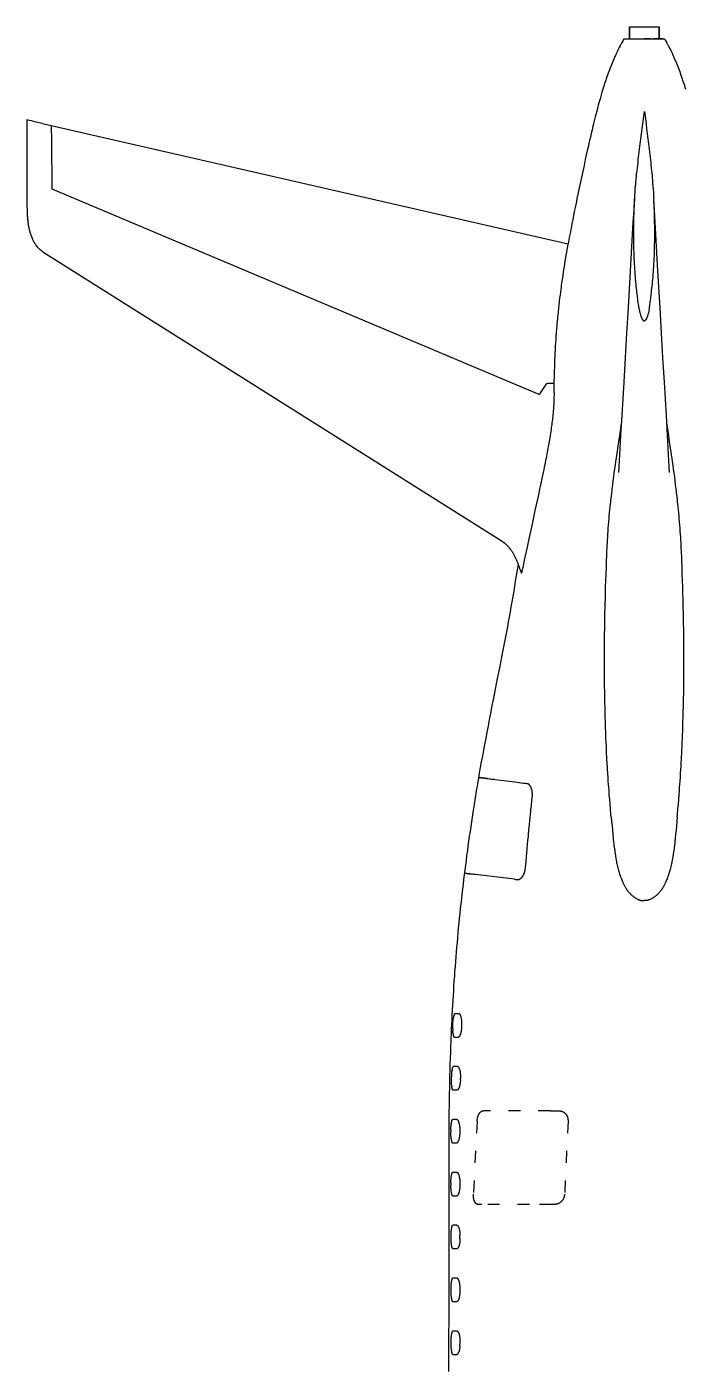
# Model space of a CAD drawing. Extents: x -17108 to 71323, y -8319 to 54197.
# Drawn here: x 47356 to 53995, y 22770 to 36310 of the extents above; entities that cross this region are included whole.
import ezdxf

# ---------------------------------------------------------------- set-up
doc = ezdxf.new("R2010")
doc.units = 0
doc.linetypes.add('ACAD_ISO03W100', pattern=[30, 12, -18])
doc.layers.get('0').update_dxf_attribs({"linetype": 'CONTINUOUS'})
doc.layers.add('cargoDoors', color=7, linetype='ACAD_ISO03W100')

msp = doc.modelspace()

# ---------------------------------------------------------------- linework, layer by layer
at = {"color": 7}
for p, q in [((53432, 36310), (53432, 36188)), ((53432, 36310), (53732, 36310)), ((53432, 36188), (53432, 36310)), ((53732, 36310), (53732, 36188)), ((53732, 36188), (53732, 36310)), ((53398, 36188), (53582, 36188)), ((53643, 36188), (53582, 36188)), ((53766, 36188), (53677, 36188)), ((47515, 35336), (52151, 34272)), ((47606, 35155), (47604, 35315)), ((52164, 32752), (47612, 34674)), ((52151, 34272), (52815, 34120)), ((47518, 34042), (52149, 31121)), ((52524, 32600), (52164, 32752)), ((52591, 32703), (52528, 32612)), ((52668, 32712), (52609, 32712)), ((52274, 27712), (51766, 27774)), ((51828, 27766), (51889, 27759))]:
    msp.add_line(p, q, dxfattribs=at)
at = {"color": 7, "ltscale": 0.03633}
msp.add_line((53378, 36188), (53379, 36188), dxfattribs=at)
msp.add_line((53378, 36188), (53379, 36188), dxfattribs=at)
at = {"color": 7, "ltscale": 0.096875}
msp.add_line((53389, 36188), (53393, 36188), dxfattribs=at)
at = {"color": 7, "ltscale": 0.096191}
msp.add_line((53774, 36188), (53771, 36188), dxfattribs=at)
at = {"color": 7, "ltscale": 0.003869}
msp.add_line((52881, 34185), (52881, 34185), dxfattribs=at)
at = {"color": 7, "ltscale": 0.003966}
msp.add_line((52881, 34185), (52881, 34185), dxfattribs=at)
at = {"color": 7, "ltscale": 9.76563e-05}
msp.add_line((52528, 32612), (52528, 32612), dxfattribs=at)
at = {"color": 7, "ltscale": 0.381121}
msp.add_line((52412, 28161), (52410, 28146), dxfattribs=at)
at = {"color": 7, "ltscale": 0.390726}
msp.add_line((51638, 25703), (51639, 25719), dxfattribs=at)
at = {"color": 7, "ltscale": 0.099147}
msp.add_line((51638, 25699), (51638, 25703), dxfattribs=at)
at = {"color": 7, "ltscale": 0.350106}
msp.add_line((51722, 25184), (51722, 25170), dxfattribs=at)
at = {"color": 7, "ltscale": 0.350104}
msp.add_line((51722, 25170), (51721, 25156), dxfattribs=at)
at = {"color": 7, "ltscale": 0.350002}
msp.add_line((51723, 24651), (51722, 24637), dxfattribs=at)
at = {"color": 7, "ltscale": 0.349905}
msp.add_line((51722, 24637), (51722, 24623), dxfattribs=at)
at = {"color": 7, "ltscale": 0.174805}
msp.add_line((51634, 23577), (51634, 23584), dxfattribs=at)
at = {"color": 7, "ltscale": 0.349513}
msp.add_line((51724, 23037), (51724, 23023), dxfattribs=at)
at = {"color": 7}
for points in [[(53378, 36188), (53371, 36177), (53365, 36167), (53359, 36156), (53353, 36145), (53349, 36138), (53345, 36131), (53341, 36124), (53338, 36117), (53330, 36102), (53322, 36087), (53315, 36073), (53308, 36058), (53301, 36043), (53296, 36032), (53291, 36021), (53286, 36010), (53282, 36002), (53278, 35994), (53271, 35977), (53264, 35961), (53257, 35944), (53251, 35927), (53244, 35910), (53237, 35893), (53231, 35876), (53224, 35858), (53218, 35841), (53212, 35823), (53205, 35806), (53202, 35795), (53198, 35784), (53194, 35773), (53191, 35762), (53183, 35740), (53177, 35720), (53171, 35701), (53165, 35682), (53159, 35662), (53155, 35650), (53152, 35637), (53148, 35623), (53144, 35610), (53136, 35584), (53131, 35563), (53125, 35542), (53119, 35521), (53115, 35506), (53111, 35490), (53103, 35458), (53095, 35427), (53088, 35401), (53081, 35375), (53075, 35348), (53070, 35329), (53065, 35309), (53056, 35270), (53048, 35234), (53039, 35198), (53031, 35162), (53025, 35135), (53019, 35108), (53008, 35063), (52998, 35018), (52988, 34973), (52975, 34912), (52962, 34852), (52949, 34791), (52936, 34730), (52923, 34670), (52910, 34609), (52904, 34578), (52898, 34548), (52892, 34517), (52885, 34487), (52877, 34446), (52869, 34405), (52861, 34365), (52853, 34324), (52845, 34283), (52838, 34242), (52830, 34202), (52823, 34161), (52815, 34120)], [(53378, 36188), (53412, 36188), (53446, 36188), (53480, 36188), (53548, 36188), (53650, 36188), (53701, 36188), (53735, 36188), (53769, 36188), (53786, 36188)], [(53389, 36188), (53392, 36188), (53396, 36188), (53559, 36188), (53582, 36188)], [(53582, 36188), (53732, 36188), (53771, 36188), (53774, 36188)], [(53786, 36188), (53792, 36177), (53799, 36167), (53805, 36156), (53811, 36145), (53815, 36138), (53818, 36131), (53822, 36124), (53826, 36117), (53834, 36102), (53841, 36087), (53849, 36073), (53856, 36058), (53863, 36043), (53868, 36032), (53873, 36021), (53878, 36010), (53882, 36002), (53885, 35994), (53892, 35977), (53900, 35961), (53906, 35944), (53913, 35927), (53920, 35910), (53926, 35893), (53933, 35876), (53940, 35858), (53946, 35841), (53952, 35823), (53958, 35806), (53962, 35795), (53966, 35784), (53969, 35773), (53973, 35762), (53980, 35740), (53987, 35720), (53993, 35701), (53999, 35682)], [(47515, 35336), (47451, 35350), (47402, 35362), (47381, 35366), (47367, 35370), (47360, 35371), (47357, 35372), (47356, 35372), (47356, 35372), (47356, 35372), (47356, 35372)], [(47356, 35372), (47356, 35315), (47356, 35257), (47356, 35201), (47356, 35144), (47356, 35060), (47357, 35003), (47357, 34947), (47357, 34891), (47357, 34807), (47357, 34694)], [(53580, 35457), (53574, 35408), (53564, 35333), (53557, 35283), (53551, 35232), (53544, 35181), (53541, 35155), (53538, 35129), (53534, 35102), (53531, 35076), (53528, 35050), (53525, 35023), (53522, 34997), (53519, 34970), (53516, 34943), (53513, 34916), (53511, 34889), (53508, 34862), (53505, 34834)], [(53584, 35457), (53590, 35408), (53600, 35333), (53606, 35283), (53613, 35232), (53620, 35181), (53623, 35155), (53626, 35129), (53629, 35102), (53632, 35076), (53636, 35050), (53639, 35023), (53642, 34997), (53645, 34970), (53648, 34943), (53650, 34916), (53653, 34889), (53656, 34862), (53658, 34834)], [(47611, 34782), (47610, 34835), (47610, 34884), (47609, 34959), (47607, 35108), (47606, 35155)], [(53484, 33918), (53483, 33947), (53481, 33976), (53480, 34004), (53479, 34033), (53478, 34061), (53477, 34089), (53477, 34118), (53476, 34146), (53476, 34174), (53476, 34201), (53476, 34229), (53476, 34255), (53476, 34282), (53476, 34308), (53477, 34333), (53477, 34359), (53478, 34380), (53478, 34401), (53479, 34423), (53479, 34438), (53480, 34454), (53481, 34485), (53482, 34507), (53483, 34529), (53484, 34551), (53485, 34567), (53486, 34583), (53488, 34615), (53490, 34646), (53492, 34676), (53494, 34706), (53496, 34723), (53497, 34740), (53500, 34772), (53503, 34804), (53505, 34833)], [(53658, 34834), (53661, 34811), (53663, 34786), (53665, 34760), (53667, 34732), (53670, 34702), (53672, 34671), (53674, 34639), (53675, 34622), (53676, 34605), (53678, 34576)], [(47357, 34694), (47357, 34651), (47357, 34608), (47357, 34565), (47357, 34544), (47357, 34522), (47357, 34501), (47357, 34490), (47358, 34479), (47358, 34468), (47358, 34457), (47358, 34446), (47359, 34435), (47359, 34424), (47360, 34412), (47360, 34401), (47361, 34390), (47362, 34378), (47363, 34366), (47364, 34355), (47365, 34349), (47366, 34343), (47367, 34335), (47368, 34327), (47369, 34319), (47370, 34311), (47372, 34303), (47373, 34295), (47375, 34287), (47377, 34279), (47378, 34271), (47380, 34263), (47382, 34255), (47385, 34246), (47387, 34238), (47389, 34230), (47392, 34222), (47395, 34213), (47398, 34205), (47401, 34196), (47404, 34188), (47408, 34180), (47411, 34171), (47414, 34165), (47417, 34158), (47420, 34152), (47423, 34146)], [(47612, 34674), (47612, 34730), (47611, 34782)], [(53325, 31816), (53336, 31997), (53347, 32191), (53359, 32391), (53379, 32725), (53393, 32972), (53407, 33221), (53422, 33474), (53443, 33845), (53472, 34339), (53479, 34460), (53486, 34576)], [(53838, 31816), (53828, 31997), (53817, 32191), (53805, 32391), (53785, 32725), (53771, 32972), (53756, 33221), (53742, 33474), (53720, 33845), (53692, 34339), (53685, 34460), (53678, 34576)], [(53680, 33918), (53681, 33947), (53683, 33976), (53684, 34004), (53685, 34033), (53686, 34061), (53687, 34089), (53687, 34118), (53688, 34146), (53688, 34174), (53688, 34201), (53688, 34229), (53688, 34255), (53688, 34282), (53688, 34308), (53687, 34333), (53687, 34359), (53686, 34380), (53686, 34401), (53685, 34423), (53684, 34438), (53684, 34454), (53683, 34485), (53681, 34516), (53680, 34546), (53678, 34576)], [(47423, 34146), (47424, 34145), (47425, 34143), (47426, 34140), (47428, 34137), (47429, 34135), (47432, 34130), (47435, 34125), (47438, 34120), (47442, 34115), (47445, 34111), (47447, 34108), (47449, 34105), (47451, 34102), (47454, 34099), (47456, 34096), (47459, 34093), (47461, 34090), (47464, 34087), (47467, 34084), (47470, 34081), (47473, 34078), (47476, 34075), (47479, 34072), (47482, 34069), (47486, 34066), (47489, 34063), (47492, 34061), (47496, 34058), (47499, 34055), (47503, 34053), (47506, 34050), (47510, 34048), (47514, 34045), (47517, 34043)], [(52673, 32620), (52673, 32644), (52674, 32667), (52674, 32689), (52674, 32711), (52675, 32742), (52676, 32772), (52676, 32803), (52677, 32839), (52679, 32875), (52680, 32912), (52681, 32948), (52682, 32966), (52683, 32984), (52685, 33019), (52686, 33054), (52688, 33088), (52690, 33123), (52693, 33157), (52695, 33191), (52698, 33226), (52700, 33260), (52703, 33294), (52705, 33318), (52707, 33341), (52710, 33365), (52711, 33382), (52713, 33400), (52717, 33435), (52720, 33470), (52724, 33504), (52728, 33539), (52732, 33574), (52737, 33608), (52740, 33634), (52743, 33660), (52747, 33685), (52749, 33704), (52752, 33724), (52757, 33762), (52763, 33800), (52769, 33838), (52774, 33875), (52780, 33913), (52786, 33951), (52791, 33979), (52796, 34007), (52801, 34036), (52804, 34057), (52808, 34078), (52815, 34120)], [(53533, 33452), (53530, 33472), (53528, 33482), (53526, 33499), (53524, 33513), (53522, 33527), (53519, 33548), (53516, 33571), (53514, 33584), (53513, 33597), (53510, 33614), (53508, 33632), (53506, 33651), (53504, 33672), (53502, 33693), (53500, 33715), (53497, 33737), (53495, 33762), (53493, 33787), (53491, 33813), (53489, 33839), (53487, 33865), (53486, 33891), (53484, 33918)], [(53631, 33452), (53634, 33472), (53635, 33482), (53638, 33499), (53640, 33513), (53642, 33527), (53645, 33548), (53648, 33571), (53650, 33584), (53651, 33597), (53653, 33614), (53655, 33632), (53657, 33651), (53660, 33672), (53662, 33693), (53664, 33715), (53666, 33737), (53669, 33762), (53671, 33787), (53673, 33813), (53675, 33839), (53676, 33865), (53678, 33891), (53680, 33918)], [(53533, 33452), (53534, 33448), (53534, 33443), (53535, 33439), (53536, 33435), (53537, 33430), (53538, 33427), (53540, 33421), (53541, 33416), (53544, 33407), (53545, 33402), (53548, 33396), (53549, 33393), (53550, 33389), (53551, 33386), (53552, 33383), (53554, 33378), (53556, 33374), (53557, 33370), (53559, 33367), (53561, 33364), (53562, 33361), (53564, 33358), (53566, 33356), (53567, 33354), (53568, 33352), (53570, 33351), (53571, 33350), (53572, 33349), (53573, 33348), (53574, 33347), (53575, 33346), (53577, 33346), (53578, 33345), (53579, 33345), (53580, 33344), (53581, 33344), (53582, 33344)], [(53631, 33452), (53630, 33448), (53629, 33443), (53628, 33439), (53627, 33435), (53626, 33430), (53625, 33427), (53624, 33421), (53622, 33416), (53620, 33407), (53618, 33402), (53616, 33396), (53615, 33393), (53614, 33389), (53613, 33386), (53612, 33383), (53610, 33378), (53608, 33374), (53606, 33370), (53605, 33367), (53603, 33364), (53601, 33361), (53600, 33358), (53598, 33356), (53597, 33354), (53595, 33352), (53594, 33351), (53593, 33350), (53592, 33349), (53591, 33348), (53590, 33347), (53588, 33346), (53587, 33346), (53586, 33345), (53585, 33345), (53583, 33344), (53583, 33344), (53582, 33344)], [(52673, 32620), (52673, 32606), (52673, 32591), (52672, 32577), (52672, 32562), (52672, 32552), (52671, 32543), (52670, 32523), (52669, 32504), (52668, 32487), (52667, 32471), (52666, 32455), (52664, 32436), (52662, 32416), (52661, 32397), (52659, 32378), (52657, 32365), (52656, 32352), (52653, 32333), (52651, 32315), (52649, 32297), (52647, 32282), (52645, 32268), (52642, 32248), (52639, 32228), (52636, 32208), (52633, 32187), (52630, 32166), (52626, 32145), (52623, 32128), (52620, 32111), (52617, 32094), (52614, 32076), (52611, 32057), (52607, 32039), (52604, 32020), (52600, 32000), (52596, 31979), (52592, 31959), (52587, 31937), (52583, 31915), (52578, 31891), (52573, 31867), (52568, 31840), (52562, 31814), (52556, 31784), (52550, 31755), (52542, 31721), (52535, 31687), (52526, 31646), (52518, 31606), (52505, 31546), (52480, 31430), (52457, 31327), (52437, 31233), (52418, 31145), (52400, 31062), (52372, 30930)], [(53202, 30929), (53204, 30968), (53206, 31007), (53206, 31026), (53207, 31046), (53209, 31075), (53210, 31104), (53212, 31133), (53214, 31162), (53216, 31193), (53218, 31224), (53220, 31255), (53223, 31285), (53225, 31316), (53228, 31346), (53230, 31377), (53233, 31407), (53236, 31437), (53239, 31467), (53242, 31498), (53244, 31516), (53246, 31535), (53251, 31573), (53255, 31611), (53257, 31631), (53260, 31651), (53265, 31691), (53270, 31731), (53275, 31771), (53280, 31811), (53286, 31849), (53291, 31888), (53296, 31927), (53301, 31959), (53306, 31990), (53311, 32025), (53316, 32060), (53325, 32124), (53335, 32188), (53342, 32230), (53354, 32315)], [(53961, 30929), (53960, 30968), (53958, 31007), (53957, 31026), (53956, 31046), (53955, 31075), (53953, 31104), (53952, 31133), (53950, 31162), (53948, 31193), (53946, 31224), (53943, 31255), (53941, 31285), (53939, 31316), (53936, 31346), (53933, 31377), (53930, 31407), (53928, 31437), (53925, 31467), (53921, 31498), (53919, 31516), (53917, 31535), (53913, 31573), (53909, 31611), (53906, 31631), (53904, 31651), (53899, 31691), (53894, 31731), (53889, 31771), (53883, 31811), (53878, 31849), (53873, 31888), (53867, 31927), (53863, 31959), (53858, 31990), (53853, 32025), (53848, 32060), (53838, 32124), (53829, 32188), (53822, 32230), (53809, 32315)], [(52149, 31121), (52153, 31119), (52157, 31116), (52161, 31113), (52164, 31110), (52168, 31108), (52172, 31105), (52176, 31102), (52179, 31099), (52183, 31096), (52187, 31092), (52190, 31089), (52193, 31086), (52197, 31083), (52200, 31079), (52203, 31076), (52207, 31072), (52210, 31069), (52213, 31065), (52216, 31062), (52219, 31058), (52222, 31054), (52225, 31050), (52228, 31046), (52231, 31042), (52234, 31038), (52237, 31034), (52240, 31030), (52243, 31025), (52246, 31021), (52249, 31017), (52252, 31012), (52255, 31007), (52257, 31003), (52260, 30998), (52263, 30993), (52266, 30988), (52268, 30983), (52271, 30977), (52274, 30972), (52277, 30967), (52279, 30961), (52282, 30955), (52285, 30949), (52288, 30944), (52290, 30937), (52293, 30931), (52296, 30925), (52298, 30919), (52301, 30912), (52304, 30906), (52306, 30899), (52309, 30892), (52312, 30885), (52314, 30878), (52317, 30870), (52320, 30863), (52325, 30848), (52331, 30832), (52336, 30815), (52342, 30798)], [(52311, 30888), (52304, 30850), (52298, 30812), (52285, 30739), (52273, 30668), (52262, 30598), (52256, 30563), (52247, 30511), (52238, 30459), (52229, 30408), (52220, 30357), (52211, 30307), (52202, 30257), (52192, 30207), (52183, 30157), (52173, 30107), (52163, 30056), (52157, 30022), (52143, 29953), (52122, 29846), (52100, 29738), (52090, 29684), (52079, 29629), (52061, 29539), (52043, 29448), (52034, 29400), (52025, 29352), (52016, 29304), (52007, 29257), (51995, 29195), (51983, 29133), (51972, 29072), (51961, 29013), (51950, 28954), (51939, 28895), (51929, 28839), (51919, 28784), (51909, 28728), (51900, 28678), (51896, 28651), (51891, 28624), (51887, 28601), (51883, 28577), (51880, 28555), (51876, 28533), (51873, 28511), (51869, 28489), (51866, 28467), (51862, 28445), (51857, 28409), (51853, 28386), (51846, 28338)], [(52372, 30930), (52364, 30890), (52360, 30872), (52357, 30858), (52354, 30845), (52351, 30834), (52349, 30823), (52347, 30816), (52346, 30810), (52345, 30806), (52344, 30802), (52343, 30801), (52343, 30799), (52343, 30799), (52342, 30798), (52342, 30798), (52342, 30798), (52342, 30798), (52342, 30798), (52342, 30798), (52342, 30798)], [(53198, 29092), (53196, 29133), (53195, 29168), (53194, 29206), (53193, 29233), (53191, 29281), (53190, 29310), (53189, 29338), (53188, 29374), (53188, 29411), (53187, 29448), (53186, 29489), (53185, 29538), (53184, 29587), (53184, 29617), (53183, 29647), (53183, 29693), (53182, 29741), (53182, 29784), (53182, 29823), (53182, 29861), (53182, 29906), (53182, 29950), (53182, 29995), (53182, 30044), (53182, 30094), (53183, 30144), (53183, 30191), (53184, 30238), (53184, 30286), (53185, 30340), (53186, 30395), (53188, 30451), (53189, 30496), (53190, 30542), (53191, 30587), (53192, 30622), (53193, 30656), (53195, 30724), (53197, 30792), (53200, 30860), (53202, 30929)], [(53966, 29092), (53967, 29133), (53969, 29168), (53970, 29206), (53971, 29233), (53973, 29281), (53973, 29310), (53974, 29338), (53975, 29374), (53976, 29411), (53977, 29448), (53978, 29489), (53979, 29538), (53980, 29587), (53980, 29617), (53980, 29647), (53981, 29693), (53981, 29741), (53982, 29784), (53982, 29823), (53982, 29861), (53982, 29906), (53982, 29950), (53982, 29995), (53982, 30044), (53982, 30094), (53981, 30144), (53981, 30191), (53980, 30238), (53979, 30286), (53978, 30340), (53977, 30395), (53976, 30451), (53975, 30496), (53974, 30542), (53973, 30587), (53972, 30622), (53971, 30656), (53969, 30724), (53966, 30792), (53964, 30860), (53961, 30929)], [(53249, 28338), (53246, 28369), (53242, 28423), (53238, 28469), (53234, 28515), (53230, 28561), (53227, 28607), (53224, 28637), (53222, 28667), (53220, 28701), (53217, 28738), (53214, 28779), (53212, 28822), (53210, 28845), (53209, 28868), (53208, 28892), (53206, 28915), (53205, 28947), (53203, 28979), (53201, 29010), (53200, 29051), (53198, 29092)], [(53915, 28338), (53917, 28369), (53922, 28423), (53926, 28469), (53930, 28515), (53933, 28561), (53937, 28607), (53939, 28637), (53942, 28667), (53944, 28701), (53947, 28738), (53949, 28779), (53952, 28822), (53953, 28845), (53955, 28868), (53956, 28892), (53958, 28915), (53959, 28947), (53961, 28979), (53962, 29010), (53964, 29051), (53966, 29092)], [(52000, 28727), (51947, 28734), (51922, 28737), (51918, 28737), (51917, 28737), (51917, 28737), (51917, 28737), (51917, 28737), (51917, 28737), (51917, 28737), (51917, 28737), (51917, 28737), (51917, 28737), (51918, 28737), (51922, 28737), (51938, 28735), (52044, 28722), (52165, 28707), (52276, 28693), (52342, 28685), (52365, 28682)], [(52071, 28719), (52033, 28723), (52006, 28726), (52000, 28727)], [(52405, 28677), (52407, 28677), (52409, 28677), (52410, 28676), (52412, 28675), (52413, 28675), (52414, 28673), (52416, 28672), (52417, 28671)], [(52417, 28671), (52419, 28668), (52422, 28666), (52424, 28662), (52427, 28659), (52429, 28655), (52431, 28651), (52433, 28647), (52435, 28643), (52437, 28639), (52438, 28637), (52439, 28634), (52441, 28631), (52442, 28627), (52443, 28623), (52444, 28620), (52446, 28616), (52447, 28612), (52447, 28608), (52448, 28604)], [(52448, 28604), (52449, 28601), (52449, 28598), (52450, 28595), (52450, 28591), (52450, 28587)], [(52450, 28587), (52451, 28585), (52451, 28582), (52451, 28577), (52451, 28572), (52451, 28566), (52451, 28561), (52450, 28556)], [(51846, 28338), (51839, 28290), (51832, 28241), (51825, 28193), (51818, 28145), (51811, 28096), (51804, 28048), (51798, 27999), (51791, 27951), (51785, 27902), (51779, 27854), (51772, 27805), (51766, 27757), (51760, 27708), (51755, 27660), (51749, 27611), (51743, 27562), (51738, 27514), (51732, 27465), (51727, 27416), (51722, 27368), (51717, 27319), (51712, 27270), (51707, 27221), (51703, 27173), (51698, 27124), (51694, 27075), (51690, 27027), (51686, 26978), (51682, 26929), (51678, 26880), (51674, 26832), (51670, 26783), (51667, 26734), (51663, 26686), (51660, 26637), (51657, 26588), (51654, 26540), (51651, 26491), (51648, 26442), (51645, 26394), (51643, 26345), (51640, 26296), (51638, 26248), (51636, 26199), (51634, 26150), (51632, 26110), (51630, 26069), (51629, 26029), (51628, 25999), (51627, 25968), (51625, 25907), (51623, 25847), (51621, 25786), (51619, 25725), (51618, 25665), (51617, 25604), (51616, 25543), (51615, 25483), (51614, 25422), (51613, 25368), (51612, 25314), (51612, 25260), (51611, 25220), (51611, 25179), (51611, 25098), (51610, 25018), (51610, 24937), (51610, 24879), (51610, 24821), (51610, 24758), (51610, 24694), (51610, 24613), (51610, 24559), (51610, 24451), (51611, 24329), (51611, 24207), (51611, 24045), (51611, 23964), (51611, 23842), (51611, 23720), (51611, 23598), (51611, 23476), (51610, 23354), (51610, 23232), (51609, 23151), (51608, 22988), (51608, 22880), (51607, 22826), (51607, 22745)], [(53249, 28338), (53253, 28293), (53257, 28249), (53261, 28206), (53265, 28164), (53269, 28123)], [(53915, 28338), (53911, 28293), (53907, 28249), (53903, 28206), (53898, 28164), (53895, 28123)], [(53269, 28123), (53270, 28111), (53272, 28099), (53273, 28084), (53275, 28068), (53277, 28053), (53279, 28036), (53281, 28018), (53284, 28001), (53286, 27984), (53289, 27967), (53291, 27950), (53293, 27942), (53294, 27933), (53296, 27920), (53299, 27906), (53302, 27892), (53304, 27879), (53307, 27866), (53310, 27853), (53313, 27840), (53316, 27827), (53318, 27820), (53320, 27814), (53322, 27807), (53323, 27801), (53326, 27790), (53330, 27779), (53333, 27768), (53337, 27757), (53340, 27747), (53344, 27736), (53346, 27730), (53348, 27725), (53352, 27715), (53356, 27706), (53360, 27696), (53364, 27686), (53366, 27681), (53369, 27676), (53371, 27672), (53373, 27667), (53377, 27660), (53380, 27653), (53384, 27646), (53388, 27639)], [(53895, 28123), (53893, 28111), (53892, 28099), (53890, 28084), (53889, 28068), (53887, 28053), (53885, 28036), (53883, 28018), (53880, 28001), (53878, 27984), (53875, 27967), (53873, 27950), (53871, 27942), (53870, 27933), (53867, 27920), (53865, 27906), (53862, 27892), (53859, 27879), (53857, 27866), (53854, 27853), (53851, 27840), (53847, 27827), (53846, 27820), (53844, 27814), (53842, 27807), (53840, 27801), (53837, 27790), (53834, 27779), (53831, 27768), (53827, 27757), (53823, 27747), (53820, 27736), (53818, 27730), (53816, 27725), (53812, 27715), (53808, 27706), (53804, 27696), (53800, 27686), (53797, 27681), (53795, 27676), (53793, 27672), (53791, 27667), (53787, 27660), (53784, 27653), (53780, 27646), (53776, 27639)], [(51766, 27774), (51766, 27774), (51766, 27774), (51766, 27774), (51766, 27774), (51771, 27773), (51818, 27768), (51828, 27766)], [(52379, 27814), (52379, 27812), (52379, 27809), (52378, 27805), (52378, 27802), (52377, 27798), (52376, 27794), (52375, 27791), (52374, 27787), (52373, 27783), (52372, 27779), (52371, 27774), (52369, 27770), (52368, 27766), (52366, 27762), (52364, 27758), (52362, 27754), (52361, 27752), (52359, 27749), (52357, 27746), (52355, 27742), (52353, 27739), (52351, 27736), (52348, 27732), (52346, 27729), (52343, 27726), (52341, 27724), (52338, 27721), (52335, 27718), (52332, 27715), (52329, 27713), (52326, 27710)], [(52326, 27710), (52325, 27710), (52324, 27709), (52322, 27708), (52321, 27708), (52320, 27707), (52319, 27707), (52317, 27707), (52316, 27707), (52315, 27707), (52314, 27707)], [(53388, 27639), (53390, 27634), (53392, 27630), (53396, 27624), (53399, 27619), (53403, 27613), (53405, 27610), (53406, 27607), (53408, 27604), (53410, 27602), (53413, 27597), (53417, 27593), (53420, 27589), (53423, 27585), (53427, 27581), (53430, 27577), (53434, 27573), (53439, 27568), (53443, 27563), (53448, 27558), (53453, 27554), (53458, 27549), (53463, 27545), (53466, 27543), (53469, 27541), (53474, 27537), (53478, 27533), (53483, 27530), (53487, 27527), (53491, 27525), (53495, 27522), (53499, 27520), (53504, 27517), (53509, 27514), (53514, 27512), (53517, 27510), (53520, 27509), (53524, 27507), (53527, 27506), (53529, 27505), (53533, 27504), (53536, 27503), (53539, 27502), (53542, 27501), (53546, 27500), (53549, 27499), (53553, 27499), (53555, 27498), (53557, 27498), (53559, 27497), (53562, 27497), (53564, 27497), (53567, 27497), (53569, 27497), (53572, 27496), (53577, 27496), (53582, 27496)], [(53776, 27639), (53774, 27634), (53771, 27630), (53768, 27624), (53765, 27619), (53761, 27613), (53759, 27610), (53757, 27607), (53755, 27604), (53753, 27602), (53750, 27597), (53747, 27593), (53744, 27589), (53740, 27585), (53737, 27581), (53733, 27577), (53730, 27573), (53725, 27568), (53720, 27563), (53715, 27558), (53710, 27554), (53705, 27549), (53700, 27545), (53698, 27543), (53695, 27541), (53690, 27537), (53686, 27533), (53681, 27530), (53677, 27527), (53673, 27525), (53669, 27522), (53664, 27520), (53660, 27517), (53654, 27514), (53649, 27512), (53647, 27510), (53644, 27509), (53639, 27507), (53637, 27506), (53634, 27505), (53631, 27504), (53628, 27503), (53625, 27502), (53621, 27501), (53618, 27500), (53614, 27499), (53611, 27499), (53609, 27498), (53607, 27498), (53604, 27497), (53602, 27497), (53600, 27497), (53597, 27497), (53595, 27497), (53592, 27496), (53587, 27496), (53582, 27496)], [(51652, 26253), (51652, 26261), (51653, 26269), (51653, 26277), (51654, 26285), (51655, 26293)], [(51655, 26293), (51655, 26297), (51656, 26301), (51656, 26305), (51657, 26309), (51658, 26315)], [(51668, 26350), (51669, 26352), (51670, 26354), (51670, 26355), (51671, 26356), (51672, 26357), (51673, 26358), (51674, 26358), (51674, 26358), (51675, 26359), (51675, 26359), (51676, 26359), (51677, 26359), (51677, 26359)], [(51677, 26359), (51706, 26358), (51709, 26358), (51710, 26358), (51711, 26358), (51711, 26358)], [(51711, 26358), (51713, 26357), (51714, 26357), (51715, 26356), (51716, 26356), (51717, 26355), (51718, 26354), (51719, 26353), (51720, 26352), (51720, 26352), (51722, 26350), (51722, 26349), (51723, 26348), (51724, 26345), (51726, 26343), (51727, 26340), (51729, 26336), (51730, 26333), (51731, 26329), (51732, 26326), (51733, 26322), (51734, 26320), (51735, 26315), (51735, 26313), (51736, 26308), (51737, 26304), (51737, 26301), (51738, 26296), (51738, 26291), (51739, 26288), (51739, 26285), (51740, 26278), (51740, 26272), (51740, 26265), (51740, 26259), (51740, 26252), (51740, 26249), (51740, 26241)], [(51651, 26206), (51651, 26213), (51651, 26222), (51651, 26232), (51652, 26253)], [(51654, 26155), (51654, 26159), (51653, 26164), (51653, 26168), (51652, 26174), (51652, 26179)], [(51670, 26117), (51669, 26117), (51669, 26117), (51668, 26118), (51667, 26118), (51667, 26118), (51666, 26119), (51666, 26119), (51665, 26120), (51664, 26121), (51664, 26122), (51663, 26123), (51662, 26124), (51662, 26125), (51661, 26127), (51660, 26129), (51659, 26131), (51659, 26133), (51658, 26134)], [(51721, 26132), (51721, 26131), (51720, 26129), (51719, 26127), (51717, 26126), (51716, 26124), (51715, 26122), (51713, 26121), (51712, 26119), (51711, 26119), (51711, 26118), (51710, 26118), (51709, 26117), (51708, 26117), (51707, 26116), (51706, 26116), (51705, 26116), (51704, 26116), (51704, 26116), (51703, 26116), (51701, 26116), (51694, 26116), (51689, 26116), (51673, 26117), (51670, 26117)], [(51735, 26173), (51734, 26168), (51732, 26163), (51731, 26159), (51730, 26154), (51729, 26150), (51727, 26146), (51727, 26144), (51725, 26141), (51724, 26138), (51723, 26135), (51721, 26132)], [(51740, 26222), (51739, 26215), (51739, 26209), (51739, 26202), (51738, 26196), (51737, 26190), (51736, 26184), (51735, 26178), (51735, 26173)], [(51639, 25740), (51640, 25747), (51640, 25754), (51641, 25761), (51642, 25767), (51643, 25773)], [(51645, 25790), (51646, 25794), (51647, 25799), (51648, 25803), (51649, 25807), (51650, 25808), (51650, 25810), (51651, 25812), (51652, 25813), (51652, 25815), (51653, 25817), (51654, 25819), (51655, 25820), (51656, 25821), (51657, 25822), (51658, 25823), (51659, 25824), (51660, 25824), (51661, 25825), (51661, 25825), (51662, 25825)], [(51662, 25825), (51662, 25825), (51663, 25825), (51664, 25825), (51681, 25825), (51696, 25825)], [(51696, 25825), (51697, 25825), (51698, 25824), (51699, 25824), (51699, 25824), (51700, 25824), (51701, 25823), (51701, 25823), (51703, 25822), (51704, 25821), (51705, 25820), (51706, 25819), (51707, 25819), (51708, 25818), (51708, 25817), (51709, 25816), (51710, 25815), (51711, 25813), (51711, 25812), (51713, 25810), (51714, 25807), (51716, 25803), (51717, 25800), (51719, 25796), (51720, 25792), (51721, 25787), (51723, 25782), (51724, 25777), (51724, 25774), (51725, 25771), (51725, 25768), (51726, 25765), (51727, 25759), (51727, 25753), (51728, 25747), (51729, 25741), (51729, 25737), (51729, 25733), (51729, 25729), (51729, 25723), (51729, 25718), (51729, 25713), (51729, 25703)], [(51639, 25650), (51638, 25658), (51638, 25667), (51638, 25674), (51638, 25681), (51638, 25689), (51638, 25699)], [(51640, 25631), (51639, 25637), (51639, 25642), (51639, 25650)], [(51728, 25689), (51728, 25684), (51728, 25678), (51728, 25672), (51727, 25667), (51726, 25661), (51726, 25656), (51725, 25651), (51724, 25646), (51723, 25641), (51722, 25637), (51721, 25633), (51720, 25629), (51719, 25625), (51718, 25620), (51717, 25616), (51715, 25611), (51714, 25609), (51713, 25606), (51712, 25603), (51710, 25600), (51709, 25598), (51707, 25595), (51706, 25593), (51704, 25591), (51703, 25589), (51702, 25588), (51700, 25587), (51699, 25585), (51697, 25585), (51696, 25584), (51696, 25584), (51695, 25583), (51694, 25583), (51693, 25583), (51692, 25583), (51691, 25583), (51688, 25583), (51681, 25583), (51672, 25583), (51659, 25583), (51658, 25583), (51657, 25583), (51656, 25584), (51655, 25584), (51654, 25584), (51654, 25585), (51653, 25585), (51653, 25586), (51652, 25587), (51651, 25588), (51650, 25589), (51649, 25590), (51649, 25591), (51648, 25592), (51648, 25594), (51647, 25596), (51646, 25599), (51645, 25600), (51645, 25602), (51644, 25606), (51643, 25610), (51642, 25615), (51642, 25619), (51641, 25623), (51641, 25626)], [(51632, 25185), (51632, 25193), (51632, 25200), (51633, 25208), (51633, 25216), (51634, 25224), (51634, 25232), (51635, 25236), (51635, 25240), (51635, 25243), (51636, 25247)], [(51636, 25247), (51637, 25253), (51637, 25255), (51638, 25261), (51639, 25263), (51639, 25266), (51640, 25269), (51641, 25273), (51642, 25276), (51643, 25279), (51644, 25281), (51645, 25284), (51646, 25285), (51647, 25286), (51647, 25287), (51648, 25288), (51649, 25289), (51650, 25290), (51651, 25290), (51652, 25291), (51652, 25291), (51653, 25291), (51653, 25291), (51654, 25292), (51655, 25292), (51660, 25292), (51688, 25291)], [(51688, 25291), (51689, 25291), (51690, 25291), (51691, 25291), (51691, 25291), (51692, 25291), (51692, 25290), (51693, 25290), (51694, 25289), (51696, 25288), (51697, 25287), (51698, 25286), (51699, 25286), (51699, 25285), (51700, 25284), (51701, 25283), (51702, 25282), (51703, 25279), (51705, 25277), (51706, 25274), (51708, 25270), (51709, 25267), (51710, 25263), (51712, 25259), (51713, 25254), (51714, 25251), (51715, 25246), (51716, 25243), (51717, 25238), (51718, 25233), (51719, 25227), (51720, 25222), (51720, 25216), (51721, 25210), (51721, 25205), (51721, 25199), (51722, 25194), (51722, 25189), (51722, 25184)], [(51636, 25095), (51635, 25100), (51635, 25105), (51634, 25111), (51633, 25119), (51633, 25128), (51633, 25136), (51632, 25144), (51632, 25150), (51632, 25159), (51632, 25165)], [(51641, 25069), (51640, 25071), (51640, 25073), (51639, 25076), (51639, 25078), (51638, 25083), (51637, 25089), (51636, 25095)], [(51688, 25049), (51687, 25049), (51686, 25049), (51684, 25049), (51677, 25049), (51673, 25049), (51656, 25050), (51654, 25050), (51653, 25050), (51652, 25050), (51652, 25050), (51651, 25050), (51650, 25051), (51650, 25051), (51650, 25051), (51649, 25052), (51648, 25053), (51647, 25054), (51647, 25055), (51646, 25056), (51645, 25057), (51645, 25058), (51644, 25059), (51643, 25061), (51642, 25064), (51642, 25066), (51641, 25069)], [(51706, 25069), (51705, 25067), (51704, 25065), (51703, 25063), (51702, 25061), (51701, 25060), (51700, 25058), (51699, 25057), (51698, 25056), (51698, 25055), (51697, 25054), (51696, 25053), (51694, 25052), (51693, 25051), (51692, 25051), (51691, 25050), (51690, 25050), (51690, 25050), (51689, 25050), (51689, 25050), (51688, 25049)], [(51721, 25156), (51721, 25150), (51721, 25143), (51721, 25136), (51720, 25129), (51719, 25123), (51719, 25117), (51718, 25113), (51717, 25108), (51716, 25103), (51716, 25099), (51715, 25095), (51713, 25090), (51712, 25085), (51711, 25081), (51710, 25079), (51709, 25076), (51708, 25074), (51708, 25072), (51707, 25070), (51706, 25069)], [(51632, 24651), (51632, 24659), (51633, 24667), (51633, 24675), (51633, 24682), (51634, 24690), (51634, 24698), (51635, 24702), (51635, 24706), (51636, 24709), (51636, 24713)], [(51636, 24713), (51637, 24719), (51638, 24724), (51638, 24728), (51639, 24731), (51640, 24735), (51641, 24737), (51641, 24739), (51642, 24742), (51643, 24744), (51644, 24746), (51645, 24748), (51646, 24750), (51647, 24752), (51648, 24754), (51648, 24754), (51649, 24755), (51649, 24756), (51650, 24756), (51651, 24757), (51651, 24757), (51652, 24758), (51653, 24758), (51654, 24758), (51655, 24758), (51688, 24758)], [(51688, 24758), (51689, 24758), (51690, 24758), (51691, 24758), (51692, 24758), (51692, 24757), (51693, 24757), (51694, 24757), (51695, 24756), (51696, 24755), (51697, 24754), (51698, 24753), (51699, 24752), (51700, 24751), (51700, 24750), (51701, 24749), (51702, 24748), (51704, 24746), (51704, 24745), (51705, 24743), (51707, 24740), (51708, 24737), (51710, 24733), (51711, 24730), (51712, 24726), (51714, 24721), (51715, 24716), (51716, 24711), (51717, 24707), (51718, 24703), (51719, 24699), (51719, 24695), (51720, 24692), (51720, 24689), (51721, 24686), (51721, 24682), (51721, 24678), (51722, 24675), (51722, 24671), (51722, 24665), (51722, 24659), (51723, 24655), (51723, 24651)], [(51636, 24561), (51636, 24567), (51635, 24572), (51634, 24578), (51634, 24586), (51633, 24595), (51633, 24603), (51633, 24610), (51633, 24616), (51632, 24623)], [(51686, 24516), (51676, 24516), (51655, 24516), (51654, 24516), (51654, 24516), (51653, 24516), (51653, 24516), (51652, 24517), (51652, 24517), (51651, 24517), (51650, 24518), (51649, 24519), (51648, 24520), (51647, 24521), (51647, 24522), (51646, 24523), (51645, 24525), (51644, 24527), (51643, 24530), (51642, 24532), (51641, 24536), (51640, 24539), (51639, 24543), (51639, 24547), (51638, 24551), (51637, 24556), (51636, 24561)], [(51689, 24516), (51688, 24516), (51687, 24516), (51686, 24516)], [(51713, 24551), (51711, 24547), (51710, 24543), (51709, 24540), (51708, 24537), (51707, 24535), (51706, 24534), (51705, 24532), (51704, 24531), (51703, 24528), (51701, 24526), (51700, 24524), (51699, 24523), (51698, 24522), (51698, 24521), (51697, 24520), (51696, 24519), (51694, 24518), (51694, 24518), (51693, 24517), (51692, 24517), (51691, 24517), (51690, 24516), (51689, 24516)], [(51722, 24623), (51722, 24617), (51722, 24611), (51722, 24604), (51721, 24598), (51721, 24592), (51720, 24587), (51719, 24582), (51719, 24577), (51718, 24573), (51717, 24567), (51716, 24562), (51715, 24559), (51714, 24556), (51714, 24554), (51713, 24551)], [(51634, 24118), (51634, 24123), (51634, 24128), (51634, 24132), (51634, 24137), (51635, 24144), (51635, 24150), (51635, 24156), (51636, 24164), (51637, 24168), (51637, 24172), (51637, 24176), (51638, 24180)], [(51634, 24087), (51634, 24090), (51634, 24096), (51634, 24118)], [(51638, 24180), (51638, 24184), (51639, 24187), (51640, 24191), (51640, 24194), (51641, 24197), (51641, 24199), (51642, 24202), (51642, 24204), (51643, 24207), (51644, 24210), (51645, 24212), (51646, 24215), (51647, 24217), (51648, 24218), (51648, 24219), (51649, 24220), (51650, 24221), (51650, 24222), (51651, 24222), (51651, 24223), (51652, 24223), (51653, 24224), (51654, 24224), (51655, 24225), (51656, 24225), (51656, 24225), (51657, 24225), (51682, 24225), (51689, 24225)], [(51689, 24225), (51690, 24225), (51691, 24225), (51692, 24224), (51693, 24224), (51693, 24224), (51694, 24224), (51695, 24223), (51696, 24222), (51697, 24221), (51698, 24220), (51699, 24220), (51700, 24219), (51701, 24218), (51701, 24217), (51702, 24216), (51703, 24215), (51705, 24212), (51706, 24210), (51708, 24207), (51709, 24204), (51710, 24201), (51712, 24197), (51713, 24194), (51714, 24192), (51715, 24187), (51716, 24182), (51718, 24177), (51718, 24174), (51719, 24171), (51720, 24165), (51721, 24160), (51722, 24155), (51722, 24150), (51723, 24145), (51723, 24139), (51724, 24134), (51724, 24129), (51724, 24125), (51724, 24118)], [(51638, 24028), (51637, 24031), (51637, 24037), (51636, 24042), (51636, 24048), (51635, 24052), (51635, 24056), (51635, 24061), (51635, 24065), (51634, 24072), (51634, 24078), (51634, 24087)], [(51646, 23994), (51645, 23995), (51645, 23997), (51644, 23998), (51643, 24000), (51642, 24004), (51641, 24008), (51640, 24012), (51640, 24015), (51639, 24019), (51638, 24023), (51638, 24028)], [(51656, 23983), (51655, 23983), (51654, 23983), (51653, 23983), (51653, 23984), (51652, 23984), (51652, 23984), (51651, 23985), (51651, 23986), (51650, 23986), (51649, 23988), (51648, 23988), (51648, 23989), (51647, 23990), (51647, 23992), (51646, 23994)], [(51691, 23983), (51689, 23983), (51687, 23983), (51677, 23983), (51657, 23983), (51656, 23983), (51656, 23983)], [(51717, 24024), (51715, 24019), (51714, 24015), (51713, 24011), (51711, 24007), (51710, 24004), (51708, 24000), (51707, 23998), (51706, 23996), (51705, 23994), (51704, 23993), (51703, 23992), (51702, 23991), (51702, 23990), (51700, 23988), (51699, 23987), (51698, 23986), (51697, 23985), (51696, 23985), (51695, 23984), (51694, 23984), (51693, 23983), (51693, 23983), (51692, 23983), (51691, 23983), (51691, 23983)], [(51720, 24039), (51719, 24034), (51718, 24029), (51717, 24024)], [(51724, 24090), (51724, 24083), (51724, 24077), (51724, 24071), (51723, 24065), (51723, 24059), (51722, 24055), (51722, 24052), (51722, 24048), (51721, 24043), (51720, 24039)], [(51634, 23584), (51634, 23589), (51634, 23594), (51634, 23599), (51634, 23604), (51635, 23612), (51635, 23620), (51636, 23626), (51636, 23629), (51636, 23635), (51637, 23641), (51638, 23646)], [(51636, 23512), (51635, 23520), (51635, 23529), (51635, 23537), (51634, 23544), (51634, 23552), (51634, 23557), (51634, 23567), (51634, 23577)], [(51638, 23646), (51638, 23652), (51639, 23657), (51640, 23662), (51641, 23666), (51642, 23670), (51643, 23673), (51644, 23676), (51644, 23678), (51645, 23680), (51646, 23682), (51647, 23683), (51647, 23684), (51648, 23686), (51649, 23687), (51650, 23688), (51650, 23689), (51651, 23689), (51652, 23690), (51652, 23690), (51653, 23691), (51654, 23691), (51654, 23691), (51655, 23691), (51656, 23691), (51680, 23691), (51689, 23691)], [(51689, 23691), (51689, 23691), (51690, 23691), (51691, 23691), (51692, 23691), (51694, 23690), (51695, 23689), (51696, 23689), (51697, 23688), (51698, 23687), (51698, 23686), (51699, 23685), (51700, 23685), (51701, 23684), (51701, 23683), (51702, 23682), (51703, 23680), (51704, 23679), (51705, 23676), (51706, 23674), (51708, 23671), (51709, 23668), (51710, 23666), (51711, 23664), (51711, 23662), (51712, 23659), (51714, 23655), (51715, 23650)], [(51715, 23650), (51716, 23647), (51716, 23644), (51717, 23641), (51717, 23639), (51718, 23636), (51719, 23632), (51719, 23629), (51720, 23626), (51720, 23622), (51720, 23619), (51721, 23613), (51722, 23608), (51722, 23602), (51722, 23596), (51722, 23591), (51722, 23585), (51722, 23583), (51722, 23576)], [(51638, 23494), (51637, 23501), (51637, 23506), (51636, 23512)], [(51641, 23474), (51641, 23478), (51640, 23482), (51639, 23485), (51639, 23488), (51638, 23491), (51638, 23494)], [(51645, 23462), (51644, 23464), (51643, 23467), (51643, 23470), (51642, 23471), (51641, 23474)], [(51690, 23449), (51689, 23449), (51688, 23449), (51686, 23449), (51674, 23449), (51656, 23449), (51655, 23449), (51655, 23449), (51654, 23450), (51653, 23450), (51652, 23450), (51652, 23451), (51651, 23452), (51650, 23452), (51650, 23453), (51649, 23454), (51649, 23455), (51648, 23455), (51647, 23457), (51646, 23459), (51645, 23462)], [(51702, 23458), (51700, 23456), (51699, 23454), (51698, 23454), (51697, 23453), (51696, 23452), (51695, 23452), (51694, 23451), (51693, 23450), (51692, 23450), (51691, 23449), (51690, 23449), (51690, 23449)], [(51710, 23474), (51709, 23472), (51708, 23469), (51707, 23467), (51706, 23465), (51705, 23462), (51703, 23460), (51702, 23459), (51702, 23458)], [(51722, 23556), (51722, 23550), (51722, 23545), (51722, 23539), (51722, 23533), (51721, 23528), (51721, 23524), (51720, 23520), (51720, 23515), (51719, 23510), (51718, 23506), (51717, 23501), (51717, 23498), (51716, 23494), (51715, 23489), (51714, 23487), (51713, 23483), (51711, 23478), (51711, 23476), (51710, 23474)], [(51638, 23113), (51639, 23119), (51640, 23123), (51640, 23127), (51641, 23132), (51642, 23136), (51643, 23138), (51644, 23140), (51644, 23142), (51645, 23144), (51645, 23145), (51646, 23147), (51647, 23149), (51648, 23150), (51648, 23152), (51649, 23153), (51650, 23154), (51651, 23155), (51651, 23155), (51652, 23156), (51652, 23157), (51653, 23157), (51654, 23158), (51655, 23158), (51656, 23158), (51657, 23158), (51659, 23158), (51680, 23158), (51690, 23158)], [(51690, 23158), (51690, 23158), (51691, 23158), (51692, 23158), (51693, 23157), (51695, 23157), (51696, 23156), (51697, 23155), (51698, 23154), (51699, 23154), (51700, 23153), (51700, 23152), (51701, 23151), (51702, 23150), (51703, 23149), (51703, 23148), (51704, 23147), (51705, 23146), (51706, 23143), (51708, 23140), (51709, 23138), (51709, 23137), (51711, 23133), (51712, 23129), (51714, 23125), (51715, 23121), (51716, 23118), (51717, 23114), (51718, 23109), (51719, 23106), (51719, 23102), (51720, 23098), (51721, 23092), (51721, 23090), (51722, 23085), (51722, 23079), (51723, 23074), (51723, 23068), (51723, 23064), (51724, 23058), (51724, 23052), (51724, 23044), (51724, 23037)], [(51634, 23051), (51634, 23059), (51635, 23067), (51635, 23071), (51635, 23077), (51635, 23083), (51636, 23090), (51636, 23096), (51637, 23100), (51637, 23107), (51638, 23113)], [(51635, 23003), (51635, 23007), (51635, 23012), (51634, 23019), (51634, 23027), (51634, 23051)], [(51636, 22976), (51636, 22982), (51635, 22989), (51635, 22997), (51635, 23003)], [(51642, 22939), (51641, 22942), (51641, 22945), (51640, 22949), (51639, 22955), (51638, 22959), (51638, 22961)], [(51648, 22923), (51647, 22924), (51646, 22926), (51645, 22928), (51645, 22930), (51644, 22931), (51643, 22935), (51642, 22939)], [(51689, 22916), (51657, 22916), (51656, 22916), (51655, 22916), (51655, 22916), (51654, 22916), (51653, 22917), (51653, 22917), (51652, 22917), (51652, 22918), (51651, 22918), (51651, 22919), (51650, 22919), (51650, 22920), (51649, 22921), (51649, 22922), (51648, 22923)], [(51700, 22922), (51699, 22921), (51697, 22919), (51696, 22918), (51695, 22918), (51695, 22918), (51694, 22917), (51693, 22917), (51692, 22916), (51690, 22916), (51689, 22916)], [(51703, 22926), (51702, 22925), (51701, 22924), (51701, 22923), (51700, 22922)], [(51723, 23003), (51722, 22997), (51722, 22991), (51721, 22985), (51720, 22979), (51719, 22974), (51719, 22971), (51718, 22966), (51717, 22961), (51716, 22958), (51715, 22954), (51714, 22950), (51713, 22947), (51712, 22944), (51710, 22940), (51709, 22938)]]:
    msp.add_lwpolyline(points, dxfattribs=at)
for centre, radius, start, end in [((53785, 36120), 67.7, 88.9514, 90.1638), ((53785, 36118), 69.9, 88.9734, 90.1471), ((47526, 34055), 14.9, 234.4001, 237.3577), ((52609, 32690), 22, 90.0005, 145.3746), ((48422, 32747), 4253, 358.2931, 359.1456), ((52546, 32599), 22, 145.3735, 178.0846), ((55446, 53755), 25261, 262.9942, 263.086), ((155934, 18276), 103993, 174.32715, 174.54589), ((161663, 17730), 109748, 174.55442, 174.72822), ((54515, 46002), 18427, 263.0138, 263.1386), ((51902, 26274), 248, 167.98, 170.4296), ((51875, 26185), 223, 187.8885, 188.6851), ((59394, 26054), 7657, 178.6005, 178.7473), ((52246, 25705), 608, 176.6922, 178.7188), ((51952, 25733), 312, 170.6165, 172.6365), ((51887, 25744), 246, 169.2846, 170.5904), ((51926, 25661), 287, 185.9927, 186.9713), ((38627, 25984), 13104, 358.7114, 358.7726), ((72681, 25190), 21049, 180.0156, 180.069), ((85913, 24700), 34281, 180.0812, 180.128), ((33013, 24015), 18711, 0.2712, 0.3141), ((34045, 24020), 17679, 0.2258, 0.2712), ((67429, 23582), 15706, 180.0238, 180.0953), ((51417, 23024), 306, 356.069, 359.8644), ((51998, 23009), 363, 185.1955, 187.5448)]:
    msp.add_arc(centre, radius, start, end, dxfattribs=at)
for centre, major_axis, ratio, start_param, end_param in [((51702, 26072), (-24, 289), 0.159663, 0.393612, 0.488442), ((51680, 26213), (-3, 146), 0.192058, 0.444867, 0.550158), ((51674, 26272), (2.7, 87.1), 0.230519, 0.45475, 0.586227), ((51673, 26235), (5, 115), 0.184577, 1.832011, 2.085997), ((51667, 26199), (-0.2, 79.4), 0.200567, 2.212476, 2.371662), ((51689, 26322), (20, 204), 0.162375, 2.661952, 2.747296), ((51656, 23248), (-31, 334), 0.206109, 3.39297, 3.505617)]:
    msp.add_ellipse(centre, major_axis=major_axis, ratio=ratio, start_param=start_param, end_param=end_param, dxfattribs=at)
at = {"layer": 'cargoDoors', "color": 7, "linetype": 'ACAD_ISO03W100', "ltscale": 10}
for points in [[(51896, 25271), (51896, 25277), (51897, 25282), (51897, 25288), (51898, 25293), (51899, 25298), (51900, 25303), (51901, 25308), (51903, 25313), (51904, 25318), (51906, 25323), (51907, 25327), (51908, 25330), (51909, 25332), (51911, 25335), (51912, 25337), (51913, 25340), (51915, 25344), (51917, 25347), (51919, 25350), (51920, 25352), (51922, 25353), (51923, 25356), (51925, 25358), (51927, 25360), (51929, 25362), (51931, 25364), (51933, 25366), (51936, 25368), (51938, 25369), (51940, 25371), (51942, 25372), (51944, 25373), (51947, 25374), (51949, 25374), (51951, 25375), (51952, 25375), (51954, 25375), (51955, 25376), (51957, 25376), (51958, 25376)], [(52633, 25376), (51957, 25376)], [(52633, 25376), (52717, 25376), (52724, 25376), (52725, 25376), (52728, 25376), (52731, 25376), (52734, 25375), (52738, 25375), (52741, 25374), (52745, 25373), (52748, 25372), (52751, 25371), (52755, 25370), (52758, 25369), (52761, 25367), (52764, 25366), (52767, 25364), (52770, 25362), (52773, 25360), (52776, 25358), (52779, 25356), (52782, 25354), (52784, 25351), (52787, 25349), (52789, 25346), (52792, 25343), (52794, 25340), (52796, 25337), (52798, 25334), (52800, 25331), (52802, 25328), (52803, 25325), (52805, 25321), (52806, 25318), (52808, 25314), (52809, 25311), (52810, 25307), (52811, 25303), (52812, 25299), (52813, 25296), (52813, 25292), (52813, 25288), (52814, 25284), (52814, 25280), (52814, 25276), (52814, 25272)], [(51896, 25271), (51859, 24537)], [(52814, 25272), (52779, 24537), (52779, 24537)], [(51906, 24432), (51905, 24432), (51904, 24432), (51902, 24432), (51901, 24432), (51899, 24433), (51898, 24433), (51897, 24433), (51896, 24434), (51895, 24434), (51894, 24435), (51892, 24436), (51890, 24437), (51888, 24439), (51886, 24440), (51884, 24442), (51883, 24443), (51881, 24445), (51879, 24447), (51878, 24449), (51877, 24451), (51876, 24452), (51875, 24454), (51874, 24455), (51873, 24458), (51871, 24462), (51870, 24465), (51868, 24469), (51867, 24473), (51865, 24477), (51864, 24482), (51863, 24486), (51862, 24490), (51861, 24495), (51861, 24500), (51860, 24505), (51860, 24510), (51859, 24516), (51859, 24521), (51859, 24526), (51859, 24532), (51859, 24537)], [(52779, 24537), (52778, 24533), (52778, 24529), (52778, 24525), (52777, 24521), (52776, 24517), (52775, 24513), (52774, 24509), (52773, 24505), (52771, 24501), (52770, 24497), (52768, 24493), (52767, 24490), (52765, 24486), (52763, 24483), (52760, 24479), (52758, 24476), (52756, 24472), (52753, 24469), (52751, 24466), (52748, 24463), (52745, 24460), (52742, 24458), (52739, 24455), (52736, 24452), (52733, 24450), (52730, 24448), (52727, 24446), (52723, 24444), (52720, 24442), (52716, 24440), (52713, 24439), (52709, 24437), (52707, 24437), (52706, 24436), (52703, 24435), (52701, 24435), (52698, 24434), (52695, 24433), (52692, 24433), (52689, 24433), (52686, 24432), (52683, 24432), (52680, 24432)], [(52680, 24432), (52647, 24432), (52424, 24432), (51944, 24432), (51906, 24432)]]:
    msp.add_lwpolyline(points, dxfattribs=at)

doc.saveas('drawing.dxf')
